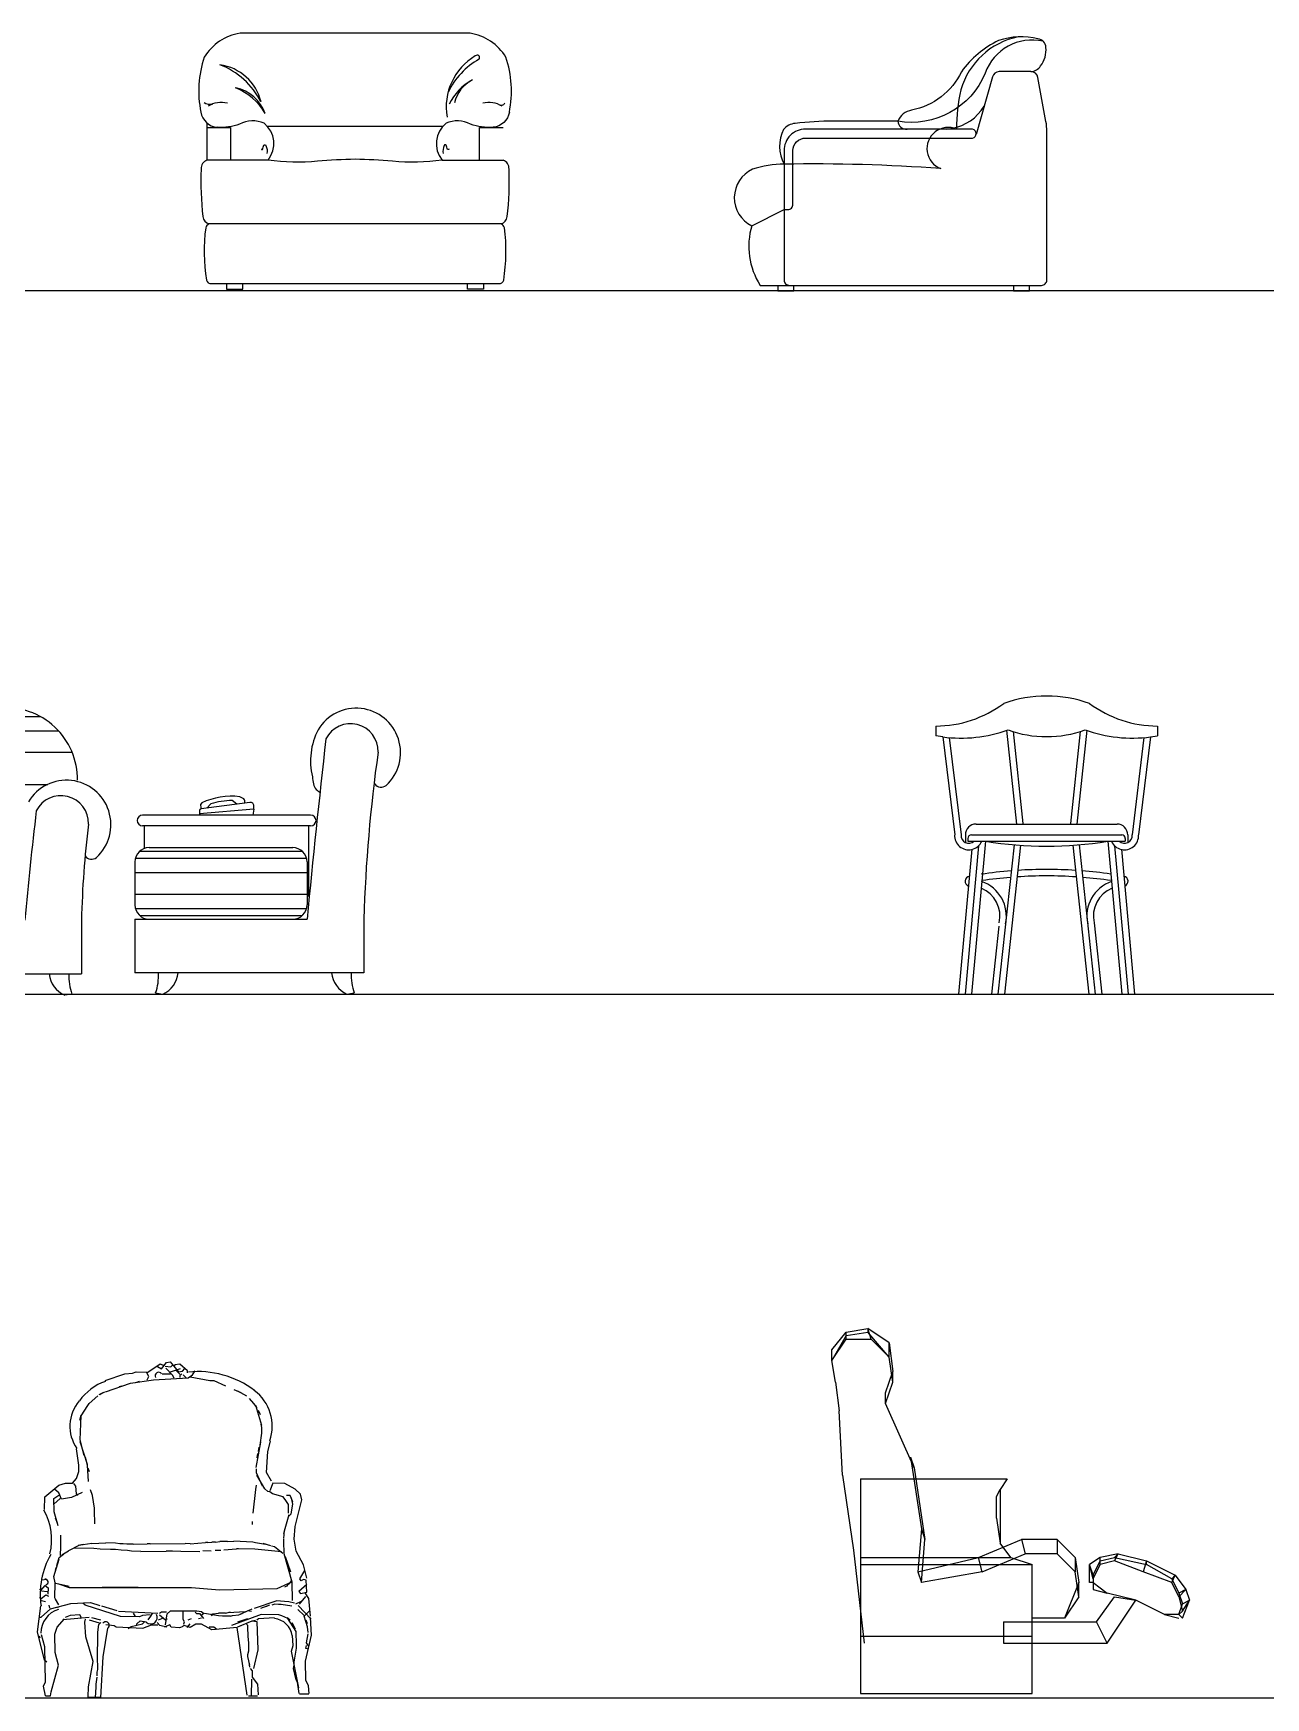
# Model space of a CAD drawing. Header units: inches. Extents: x 6 to 48.5, y 12.5 to 37.3.
# Drawn here: x 40.147 to 43.593, y 19.347 to 23.999 of the extents above; entities that cross this region are included whole.
import ezdxf

# ---------------------------------------------------------------- set-up
doc = ezdxf.new("R2010")
doc.units = ezdxf.units.IN
doc.header["$MEASUREMENT"] = 0
for name, color, linetype in [('02', 2, 'Continuous'), ('1', 1, 'Continuous'), ('4', 4, 'Continuous')]:
    doc.layers.add(name, color=color, linetype=linetype)

msp = doc.modelspace()

# ---------------------------------------------------------------- linework, layer by layer
at = {"layer": '02'}
for p, q in [((40.8011, 23.7399), (41.2932, 23.7399)), ((40.8039, 23.6449), (40.6331, 23.6449)), ((41.2905, 23.6449), (41.4612, 23.6449)), ((41.4559, 23.4662), (40.6384, 23.4662)), ((38.3982, 22.0899), (40.1689, 22.0899)), ((38.3498, 22.0499), (40.2173, 22.0499)), ((42.7087, 22.0305), (42.7417, 21.7587)), ((42.8688, 22.0517), (42.8964, 21.7887)), ((42.8874, 22.0472), (42.9143, 21.7906)), ((43.0742, 22.0472), (43.0473, 21.7906)), ((43.0928, 22.0517), (43.0652, 21.7887)), ((43.253, 22.0305), (43.2199, 21.7587)), ((38.3121, 21.9899), (40.255, 21.9899)), ((38.3792, 21.8999), (40.1879, 21.8999)), ((40.7641, 21.8303), (40.6119, 21.8177)), ((40.6119, 21.8266), (40.6119, 21.8177)), ((40.6183, 21.8482), (40.6151, 21.8436)), ((40.6151, 21.8436), (40.6159, 21.8341)), ((40.6159, 21.8341), (40.6185, 21.8318)), ((40.7533, 21.8494), (40.6165, 21.8316)), ((40.6436, 21.8451), (40.633, 21.8337)), ((40.7166, 21.8447), (40.7035, 21.8545)), ((40.7359, 21.8597), (40.7247, 21.8654)), ((40.7641, 21.8303), (40.761, 21.8137)), ((40.7641, 21.8303), (40.7641, 21.8395)), ((40.9229, 21.8137), (40.4529, 21.8137)), ((40.9229, 21.7837), (40.4529, 21.7837)), ((40.4579, 21.7211), (40.4579, 21.7837)), ((40.6119, 21.8177), (40.6148, 21.8137)), ((40.9179, 21.5865), (40.9179, 21.7837)), ((42.7838, 21.7887), (43.1778, 21.7887)), ((42.7908, 21.7282), (42.7527, 21.3137)), ((42.7538, 21.7587), (42.7538, 21.737)), ((42.7608, 21.7487), (42.7608, 21.7407)), ((42.7608, 21.7407), (43.2008, 21.7407)), ((42.7708, 21.7587), (43.1908, 21.7587)), ((42.81, 21.7407), (42.7708, 21.3137)), ((42.8898, 21.731), (42.8447, 21.3137)), ((42.9078, 21.7296), (42.8628, 21.3137)), ((43.0539, 21.7296), (43.0988, 21.3137)), ((43.0718, 21.731), (43.1169, 21.3137)), ((43.1516, 21.7407), (43.1908, 21.3137)), ((43.1709, 21.7282), (43.2089, 21.3137)), ((43.2008, 21.7487), (43.2008, 21.7407)), ((43.2078, 21.7587), (43.2078, 21.737)), ((40.4315, 21.6831), (40.4315, 21.5631)), ((40.4327, 21.6931), (40.9115, 21.6931)), ((40.445, 21.7131), (40.8992, 21.7131)), ((40.4715, 21.7231), (40.8728, 21.7231)), ((40.9128, 21.6831), (40.9128, 21.5631)), ((40.4315, 21.6531), (40.9128, 21.6531)), ((40.4315, 21.5931), (40.9128, 21.5931)), ((40.4327, 21.5531), (40.9115, 21.5531)), ((40.2821, 21.5199), (40.2821, 21.3699)), ((40.4315, 21.5231), (40.9128, 21.5231)), ((40.4315, 21.5231), (40.4315, 21.3731)), ((40.445, 21.5331), (40.8992, 21.5331)), ((41.0713, 21.5231), (41.0713, 21.3731)), ((42.8471, 21.5032), (42.8266, 21.3137)), ((43.1135, 21.5128), (43.135, 21.3137)), ((38.285, 21.3699), (40.2821, 21.3699)), ((41.0713, 21.3731), (40.4315, 21.3731)), ((40.2554, 21.3137), (40.2352, 21.3105)), ((40.4893, 21.3169), (40.5095, 21.3137)), ((41.0244, 21.3137), (41.0447, 21.3169))]:
    msp.add_line(p, q, dxfattribs=at)
for points in [[(42.9012, 23.9894, 0.277359), (42.7407, 23.8413, 0.052714), (42.7287, 23.7314, 1.017995), (42.6846, 23.6212, 0.021509), (42.2466, 23.6335, 1.088953)], [(42.9711, 23.9768, 0.384478), (42.8092, 23.8875, -0.35159), (42.5646, 23.7537)], [(42.1563, 23.4614), (42.2466, 23.5064), (42.2566, 23.5064, 0.414214), (42.2716, 23.5214), (42.2716, 23.6714, -0.414214), (42.3066, 23.7064), (42.7738, 23.7064, 0.816737), (42.7738, 23.7314)], [(40.7852, 23.676, 0.745241), (40.7886, 23.6747, 0.012071), (40.7921, 23.6864, -0.556252), (40.7978, 23.6858, -0.154861), (40.8008, 23.6631, -0.994314)], [(41.3092, 23.676, -0.745241), (41.3057, 23.6747, -0.012071), (41.3023, 23.6864, 0.556252), (41.2965, 23.6858, 0.154861), (41.2935, 23.6631, 0.994314)]]:
    msp.add_lwpolyline(points, format="xyb", dxfattribs=at)
for centre, radius, start, end in [((41.4686, 23.793), 0.1667, 120.7894, 189.6121), ((41.4955, 23.7439), 0.209, 119.029, 154.3347), ((41.3882, 23.9309), 0.00725, 323.8586, 133.1138), ((40.5942, 23.7128), 0.2121, 26.448, 69.3175), ((40.6497, 23.7742), 0.1385, 13.8414, 81.924), ((41.4431, 23.7391), 0.1463, 117.524, 155.0771), ((41.4171, 23.7847), 0.0939, 116.3083, 167.5085), ((40.6528, 23.694), 0.1641, 29.5502, 68.3837), ((40.692, 23.739), 0.1096, 19.1276, 78.8063), ((40.6419, 23.8329), 0.0322, 238.0151, 281.2618), ((40.6727, 23.7395), 0.0666, 74.928, 123.2156), ((41.4217, 23.7395), 0.0666, 56.7844, 105.072), ((41.4556, 23.8096), 0.0114, 237.5794, 331.9678), ((40.0703, 21.9135), 0.2008, 359.3134, 94.4475), ((41.0501, 21.9885), 0.1242, 312.3956, 148.9912), ((41.0343, 21.9924), 0.0772, 358.3271, 153.204), ((71.9034, 18.5399), 31.1338, 173.5688, 174.50167), ((41.1118, 21.9657), 0.1892, 152.7008, 193.6281), ((42.7415, 22.4178), 0.3887, 262.429, 289.7696), ((42.9808, 22.3521), 0.3189, 250.2394, 289.7606), ((43.2201, 22.4178), 0.3887, 250.2304, 277.571), ((45.5029, 21.3778), 4.4339, 172.0616, 178.1229), ((40.2403, 21.7872), 0.1242, 312.3956, 148.9912), ((40.2245, 21.7912), 0.0772, 358.3271, 153.204), ((41.1201, 21.9144), 0.0224, 216.2093, 307.9965), ((52.7437, 20.3509), 12.6741, 173.31647, 174.70793), ((40.6169, 21.8266), 0.005, 94.7219, 180), ((40.7035, 21.6582), 0.2083, 84.1464, 114.1553), ((40.7035, 21.6582), 0.1963, 90, 107.7653), ((40.7217, 21.8498), 0.0174, 352.7304, 35.041), ((40.7541, 21.8395), 0.01, 0, 94.7219), ((43.033, 21.4553), 2.7516, 173.0361, 178.656), ((40.4529, 21.7987), 0.015, 90, 270), ((40.9229, 21.7987), 0.015, 270, 90), ((42.7838, 21.7587), 0.03, 90, 180), ((43.1778, 21.7587), 0.03, 0, 90), ((42.7631, 21.7564), 0.0215, 173.8421, 313.1152), ((42.7708, 21.7487), 0.01, 90, 180), ((42.7631, 21.7564), 0.0395, 282.866, 336.5891), ((42.9808, 22.8098), 1.0827, 260.922, 279.078), ((43.1985, 21.7564), 0.0395, 203.4109, 256.3482), ((43.1985, 21.7564), 0.0215, 226.8848, 6.1579), ((43.1908, 21.7487), 0.01, 0, 90), ((40.3103, 21.7131), 0.0224, 216.2093, 307.9965), ((40.4715, 21.6831), 0.04, 90, 180), ((40.8728, 21.6831), 0.04, 0, 90), ((42.7675, 21.629), 0.0144, 100.2877, 249.2236), ((42.9808, 20.4063), 1.2556, 94.5172, 98.3651), ((42.9808, 20.4063), 1.2376, 94.6744, 98.3651), ((42.9808, 20.4063), 1.2376, 86.1729, 93.8271), ((42.9808, 20.4063), 1.2556, 86.3176, 93.6824), ((42.9808, 20.4063), 1.2556, 81.7929, 85.4828), ((42.9808, 20.4063), 1.2376, 81.6349, 85.3256), ((43.1942, 21.629), 0.0144, 290.7764, 79.7123), ((42.7664, 21.5317), 0.0839, 346.9518, 67.8973), ((42.7664, 21.5317), 0.1019, 347.5897, 71.282), ((43.1953, 21.5317), 0.1019, 108.718, 192.4103), ((43.1953, 21.5317), 0.0839, 112.1027, 193.0482), ((40.4715, 21.5631), 0.04, 180, 270), ((40.8728, 21.5631), 0.04, 270, 0), ((40.2637, 21.3764), 0.0718, 185.2098, 246.5578), ((40.3884, 21.3616), 0.1414, 176.6626, 199.8182), ((40.3562, 21.3648), 0.1414, 340.1818, 3.3374), ((40.4809, 21.3796), 0.0718, 293.4422, 354.7902), ((41.053, 21.3796), 0.0718, 185.2098, 246.5578), ((41.1777, 21.3648), 0.1414, 176.6626, 199.8182)]:
    msp.add_arc(centre, radius, start, end, dxfattribs=at)
msp.add_open_spline([(40.9279, 21.9211), (40.9293, 21.9076), (40.9312, 21.8893), (40.945, 21.8802), (40.9489, 21.8781)], degree=3, knots=[0, 0, 0, 0, 37.228976, 50.093485, 50.093485, 50.093485, 50.093485], dxfattribs=at)
at = {"layer": '1'}
for p, q in [((27.8075, 23.2806), (48.1337, 23.2806)), ((27.8075, 21.3137), (48.1337, 21.3137)), ((27.8075, 19.3468), (48.1337, 19.3468))]:
    msp.add_line(p, q, dxfattribs=at)
at = {"layer": '4'}
for p, q in [((40.7255, 23.9993), (40.7255, 23.9993)), ((42.6708, 22.0627), (42.6708, 22.0356)), ((43.2908, 22.0627), (43.2908, 22.0356)), ((42.6903, 22.0325), (42.6708, 22.0356)), ((42.6903, 22.0325), (42.7237, 21.7583)), ((43.2713, 22.0325), (43.238, 21.7583)), ((43.2713, 22.0325), (43.2908, 22.0356)), ((42.7718, 21.7187), (42.7346, 21.3137)), ((43.1898, 21.7187), (43.227, 21.3137)), ((42.7346, 21.3137), (42.7708, 21.3137)), ((42.8266, 21.3137), (42.8628, 21.3137)), ((43.0988, 21.3137), (43.135, 21.3137)), ((43.1908, 21.3137), (43.227, 21.3137)), ((42.4205, 20.369), (42.4805, 20.379)), ((42.4805, 20.379), (42.4805, 20.369)), ((42.5405, 20.339), (42.4805, 20.379)), ((42.4905, 20.349), (42.4805, 20.379)), ((42.3805, 20.319), (42.4205, 20.369)), ((42.4205, 20.359), (42.3805, 20.289)), ((42.3805, 20.289), (42.4205, 20.349)), ((42.4205, 20.359), (42.4805, 20.369)), ((42.4205, 20.349), (42.4205, 20.369)), ((42.4205, 20.359), (42.4205, 20.359)), ((42.4205, 20.349), (42.4905, 20.349)), ((42.4805, 20.369), (42.4805, 20.369)), ((42.5405, 20.299), (42.4805, 20.369)), ((42.4905, 20.349), (42.5405, 20.299)), ((42.5405, 20.299), (42.5405, 20.339)), ((42.5405, 20.339), (42.5505, 20.259)), ((40.5201, 20.2836), (40.5299, 20.2853)), ((40.5299, 20.2853), (40.553, 20.2574)), ((42.3805, 20.289), (42.3805, 20.319)), ((42.3905, 20.229), (42.3805, 20.289)), ((42.3805, 20.289), (42.3805, 20.289)), ((42.5505, 20.229), (42.5405, 20.299)), ((42.5405, 20.299), (42.5405, 20.299)), ((40.3481, 20.2335), (40.4035, 20.2522)), ((40.4035, 20.2522), (40.4252, 20.2538)), ((40.4252, 20.2538), (40.4351, 20.2575)), ((40.4351, 20.2575), (40.4645, 20.257)), ((40.4645, 20.255), (40.5023, 20.2799)), ((40.4702, 20.2451), (40.4645, 20.255)), ((40.4661, 20.2353), (40.4702, 20.2451)), ((40.4838, 20.235), (40.5803, 20.2412)), ((40.4943, 20.2722), (40.506, 20.2661)), ((40.5023, 20.2799), (40.5121, 20.2758)), ((40.506, 20.2661), (40.5201, 20.2836)), ((40.5077, 20.2523), (40.5313, 20.2519)), ((40.516, 20.2738), (40.5316, 20.2716)), ((40.5371, 20.2479), (40.5178, 20.2679)), ((40.5314, 20.2578), (40.5591, 20.2671)), ((40.5316, 20.2716), (40.5376, 20.2773)), ((40.5409, 20.2399), (40.5371, 20.2479)), ((40.5435, 20.2772), (40.5415, 20.2714)), ((40.5573, 20.279), (40.5435, 20.2772)), ((40.5569, 20.2515), (40.5472, 20.2615)), ((40.553, 20.2574), (40.5649, 20.2592)), ((40.5568, 20.2475), (40.5567, 20.2416)), ((40.5627, 20.2513), (40.5568, 20.2475)), ((40.5786, 20.2609), (40.5573, 20.279)), ((40.5649, 20.2592), (40.5709, 20.2669)), ((40.5744, 20.2413), (40.5666, 20.2493)), ((40.5785, 20.255), (40.5786, 20.2609)), ((40.5803, 20.2412), (40.5922, 20.2489)), ((40.6411, 20.2323), (40.5862, 20.2431)), ((40.5922, 20.2489), (40.6003, 20.2605)), ((42.5305, 20.199), (42.5505, 20.259)), ((42.5505, 20.229), (42.5505, 20.259)), ((40.3317, 20.1944), (40.3476, 20.202)), ((40.3337, 20.1944), (40.3417, 20.2002)), ((40.3496, 20.202), (40.4188, 20.2263)), ((40.3872, 20.2171), (40.3951, 20.2189)), ((40.4188, 20.2263), (40.4838, 20.235)), ((40.4345, 20.228), (40.4444, 20.2318)), ((40.6529, 20.2321), (40.6411, 20.2323)), ((40.686, 20.2177), (40.6529, 20.2321)), ((40.729, 20.1993), (40.7094, 20.2075)), ((40.7445, 20.1892), (40.7192, 20.2034)), ((42.3905, 20.229), (42.4005, 20.149)), ((42.5305, 20.169), (42.5505, 20.229)), ((42.5305, 20.169), (42.5305, 20.199)), ((42.5505, 20.229), (42.5505, 20.229)), ((40.2815, 20.1344), (40.2997, 20.1635)), ((40.2997, 20.1635), (40.3038, 20.1694)), ((40.3038, 20.1694), (40.3277, 20.1906)), ((40.7638, 20.1692), (40.7523, 20.1832)), ((40.7734, 20.1572), (40.7638, 20.1692)), ((40.7863, 20.1079), (40.7696, 20.1632)), ((40.7829, 20.1374), (40.7772, 20.1493)), ((42.4105, 19.969), (42.4005, 20.149)), ((42.6105, 19.989), (42.5305, 20.169)), ((42.5305, 20.169), (42.5305, 20.169)), ((40.2774, 20.1226), (40.2816, 20.1363)), ((40.2784, 20.0676), (40.2815, 20.1344)), ((40.7862, 20.102), (40.7844, 20.1118)), ((40.7861, 20.0941), (40.7862, 20.102)), ((40.2988, 19.9984), (40.2783, 20.0617)), ((40.2894, 20.0241), (40.2784, 20.0676)), ((40.7705, 19.9902), (40.7836, 20.0607)), ((40.7815, 20.0529), (40.786, 20.0862)), ((40.786, 20.0862), (40.7861, 20.0941)), ((40.8028, 20.0348), (40.8111, 20.0642)), ((40.2752, 19.9968), (40.2681, 20.0422)), ((40.2988, 19.9964), (40.2933, 20.0182)), ((40.773, 20.0177), (40.7751, 20.0294)), ((40.7772, 20.0353), (40.7794, 20.047)), ((40.7998, 19.9759), (40.8028, 20.0348)), ((42.6005, 20.019), (42.6305, 19.819)), ((42.6005, 20.019), (42.6105, 19.989)), ((40.2566, 19.9461), (40.2686, 19.9596)), ((40.2686, 19.9596), (40.2749, 19.9792)), ((40.2749, 19.9792), (40.2752, 19.9968)), ((40.3019, 19.9512), (40.2988, 19.9964)), ((40.3044, 19.9786), (40.3006, 19.9885)), ((40.7705, 19.9862), (40.7703, 19.9764)), ((40.7703, 19.9764), (40.7873, 19.9388)), ((40.795, 19.9308), (40.7721, 19.9685)), ((40.8131, 19.9521), (40.7998, 19.9759)), ((42.4105, 19.969), (42.4405, 19.759)), ((42.6105, 19.989), (42.6405, 19.789)), ((42.6105, 19.989), (42.6105, 19.989)), ((40.1793, 19.9081), (40.2192, 19.9408)), ((40.2048, 19.9037), (40.2187, 19.9133)), ((40.2188, 19.9192), (40.2072, 19.9292)), ((40.2263, 19.9014), (40.2188, 19.9192)), ((40.2192, 19.9408), (40.237, 19.9464)), ((40.237, 19.9464), (40.2566, 19.9461)), ((40.2837, 19.92), (40.254, 19.9068)), ((40.2663, 19.938), (40.2605, 19.946)), ((40.2679, 19.9164), (40.2663, 19.938)), ((40.2718, 19.9124), (40.2679, 19.9164)), ((40.313, 19.9116), (40.3074, 19.9275)), ((40.7624, 19.8625), (40.7695, 19.9292)), ((40.7695, 19.9292), (40.7716, 19.941)), ((40.8028, 19.9228), (40.795, 19.9308)), ((40.8087, 19.9227), (40.8028, 19.9228)), ((40.8169, 19.9461), (40.8087, 19.9246)), ((40.8164, 19.9166), (40.8087, 19.9227)), ((40.8458, 19.9082), (40.8164, 19.9166)), ((40.8504, 19.9455), (40.8169, 19.9461)), ((40.8796, 19.9293), (40.8504, 19.9455)), ((40.895, 19.9153), (40.8796, 19.9293)), ((40.8987, 19.8995), (40.895, 19.9153)), ((42.4605, 19.959), (42.4605, 19.359)), ((42.4605, 19.959), (42.4605, 19.959)), ((42.4605, 19.959), (42.8705, 19.959)), ((42.8405, 19.909), (42.8505, 19.929)), ((42.8705, 19.959), (42.8505, 19.929)), ((42.8505, 19.929), (42.8505, 19.929)), ((42.8505, 19.929), (42.8505, 19.779)), ((42.8705, 19.959), (42.8705, 19.959)), ((40.1787, 19.8727), (40.1793, 19.9081)), ((40.2045, 19.888), (40.2224, 19.9034)), ((40.2061, 19.8663), (40.2048, 19.9037)), ((40.2172, 19.8268), (40.2061, 19.8663)), ((40.254, 19.9068), (40.2263, 19.9014)), ((40.3183, 19.8762), (40.313, 19.9116)), ((40.3182, 19.8703), (40.3183, 19.8762)), ((40.3195, 19.8329), (40.3182, 19.8703)), ((40.8535, 19.8983), (40.8458, 19.9082)), ((40.8611, 19.8864), (40.8535, 19.8983)), ((40.8655, 19.9118), (40.8557, 19.912)), ((40.8607, 19.8628), (40.8611, 19.8864)), ((40.873, 19.894), (40.8655, 19.9118)), ((40.8685, 19.8607), (40.8729, 19.8881)), ((40.8729, 19.8881), (40.8693, 19.9059)), ((40.8797, 19.8251), (40.8987, 19.8995)), ((42.8405, 19.849), (42.8405, 19.909)), ((40.2153, 19.8347), (40.2097, 19.8486)), ((40.7599, 19.8311), (40.76, 19.839)), ((40.8479, 19.806), (40.8521, 19.8197)), ((40.8521, 19.8197), (40.8626, 19.8588)), ((40.8625, 19.8549), (40.8685, 19.8607)), ((40.8771, 19.7897), (40.8797, 19.8251)), ((42.8405, 19.849), (42.8505, 19.779)), ((40.224, 19.7697), (40.2245, 19.7952)), ((40.2245, 19.7952), (40.2246, 19.8011)), ((40.2732, 19.7728), (40.2871, 19.7764)), ((40.3107, 19.778), (40.2752, 19.7727)), ((40.3107, 19.778), (40.35, 19.7793)), ((40.3776, 19.7788), (40.35, 19.7793)), ((40.3893, 19.7766), (40.3776, 19.7788)), ((40.3991, 19.7765), (40.3893, 19.7766)), ((40.409, 19.7763), (40.3991, 19.7765)), ((40.4267, 19.776), (40.409, 19.7763)), ((40.4267, 19.776), (40.466, 19.7773)), ((40.4739, 19.7771), (40.466, 19.7773)), ((40.4739, 19.7771), (40.5722, 19.7774)), ((40.5859, 19.7771), (40.5722, 19.7774)), ((40.5859, 19.7771), (40.6292, 19.7803)), ((40.6351, 19.7802), (40.6292, 19.7803)), ((40.6351, 19.7802), (40.647, 19.782)), ((40.6568, 19.7818), (40.647, 19.782)), ((40.6568, 19.7818), (40.6686, 19.7835)), ((40.6902, 19.7832), (40.6686, 19.7835)), ((40.6902, 19.7832), (40.708, 19.7848)), ((40.761, 19.7819), (40.708, 19.7848)), ((40.7688, 19.7798), (40.761, 19.7819)), ((40.7963, 19.7754), (40.7688, 19.7798)), ((40.8119, 19.7712), (40.7904, 19.7775)), ((40.8475, 19.7844), (40.8476, 19.7902)), ((40.8489, 19.7489), (40.8475, 19.7844)), ((40.8477, 19.7922), (40.85, 19.8138)), ((40.8824, 19.7562), (40.8771, 19.7897)), ((42.6305, 19.819), (42.6205, 19.699)), ((42.6305, 19.819), (42.6405, 19.789)), ((42.6305, 19.669), (42.6405, 19.789)), ((42.6405, 19.789), (42.6405, 19.789)), ((42.7905, 19.739), (42.9105, 19.789)), ((42.8805, 19.739), (42.8505, 19.779)), ((43.0105, 19.789), (42.9105, 19.789)), ((42.9105, 19.789), (42.9205, 19.749)), ((43.0105, 19.789), (43.0105, 19.749)), ((43.0105, 19.789), (43.0605, 19.739)), ((40.2049, 19.6855), (40.2195, 19.7344)), ((40.2133, 19.7168), (40.2196, 19.7383)), ((40.2196, 19.7383), (40.2315, 19.7479)), ((40.2236, 19.7441), (40.224, 19.7697)), ((40.2276, 19.746), (40.2455, 19.7575)), ((40.2752, 19.7727), (40.2455, 19.7575)), ((40.3164, 19.7641), (40.2613, 19.7651)), ((40.334, 19.7619), (40.3164, 19.7641)), ((40.3635, 19.7613), (40.334, 19.7619)), ((40.3694, 19.7612), (40.3635, 19.7613)), ((40.3772, 19.7611), (40.3694, 19.7612)), ((40.3929, 19.7589), (40.3772, 19.7611)), ((40.4106, 19.7586), (40.3929, 19.7589)), ((40.4224, 19.7564), (40.4106, 19.7586)), ((40.4479, 19.7559), (40.4224, 19.7564)), ((40.4479, 19.7559), (40.5187, 19.7567)), ((40.5305, 19.7565), (40.5187, 19.7567)), ((40.5364, 19.7564), (40.5305, 19.7565)), ((40.56, 19.7559), (40.5364, 19.7564)), ((40.6131, 19.755), (40.56, 19.7559)), ((40.6445, 19.7564), (40.621, 19.7569)), ((40.6721, 19.7579), (40.6564, 19.7582)), ((40.68, 19.7598), (40.7154, 19.7631)), ((40.7213, 19.763), (40.7154, 19.7631)), ((40.7665, 19.7622), (40.7213, 19.763)), ((40.8411, 19.755), (40.7665, 19.7622)), ((40.8139, 19.7712), (40.8217, 19.7691)), ((40.8217, 19.7691), (40.845, 19.751)), ((40.8711, 19.6699), (40.8489, 19.7489)), ((40.8677, 19.6975), (40.8527, 19.741)), ((40.9034, 19.7185), (40.8824, 19.7562)), ((42.4405, 19.759), (42.4705, 19.499)), ((42.4605, 19.739), (42.8805, 19.739)), ((42.6205, 19.699), (42.7905, 19.739)), ((42.8005, 19.699), (42.7905, 19.739)), ((42.8005, 19.699), (42.9205, 19.749)), ((42.8805, 19.739), (42.9405, 19.719)), ((43.0105, 19.749), (42.9205, 19.749)), ((42.9205, 19.749), (42.9205, 19.749)), ((43.0105, 19.749), (43.0105, 19.749)), ((43.0605, 19.699), (43.0105, 19.749)), ((43.0605, 19.739), (43.0705, 19.669)), ((43.0605, 19.739), (43.0605, 19.699)), ((43.1305, 19.739), (43.1005, 19.719)), ((43.1105, 19.689), (43.1305, 19.729)), ((43.1805, 19.749), (43.1305, 19.739)), ((43.1305, 19.729), (43.1705, 19.739)), ((43.1305, 19.719), (43.1305, 19.739)), ((43.1705, 19.729), (43.1305, 19.719)), ((43.1305, 19.729), (43.1305, 19.729)), ((43.1705, 19.739), (43.1805, 19.749)), ((43.1705, 19.729), (43.1805, 19.749)), ((43.1705, 19.739), (43.2605, 19.719)), ((43.1705, 19.739), (43.1705, 19.739)), ((43.2505, 19.699), (43.1705, 19.729)), ((43.1705, 19.729), (43.1705, 19.729)), ((43.1805, 19.749), (43.2605, 19.729)), ((43.2605, 19.729), (43.2505, 19.699)), ((43.2605, 19.719), (43.2605, 19.729)), ((43.2605, 19.729), (43.3405, 19.689)), ((40.2085, 19.6677), (40.2049, 19.6855)), ((40.2091, 19.7031), (40.2112, 19.7109)), ((40.8929, 19.6794), (40.9071, 19.7027)), ((40.9126, 19.681), (40.9034, 19.7185)), ((42.4605, 19.719), (42.9405, 19.719)), ((42.6205, 19.699), (42.6305, 19.669)), ((42.8005, 19.699), (42.6305, 19.669)), ((42.8005, 19.699), (42.8005, 19.699)), ((42.9405, 19.719), (42.9405, 19.719)), ((42.9405, 19.359), (42.9405, 19.719)), ((43.0705, 19.629), (43.0605, 19.699)), ((43.0605, 19.699), (43.0605, 19.699)), ((43.1105, 19.689), (43.1005, 19.719)), ((43.1005, 19.669), (43.1005, 19.719)), ((43.1105, 19.679), (43.1005, 19.719)), ((43.1105, 19.679), (43.1305, 19.719)), ((43.1105, 19.689), (43.1105, 19.689)), ((43.1105, 19.689), (43.1105, 19.649)), ((43.1305, 19.719), (43.1305, 19.719)), ((43.3305, 19.669), (43.2505, 19.699)), ((43.2605, 19.719), (43.2605, 19.719)), ((43.3305, 19.679), (43.2605, 19.719)), ((43.3305, 19.669), (43.3405, 19.689)), ((43.3405, 19.689), (43.3305, 19.679)), ((43.3405, 19.689), (43.3705, 19.649)), ((40.165, 19.6508), (40.1688, 19.6468)), ((40.1684, 19.6232), (40.1824, 19.6347)), ((40.1688, 19.6468), (40.1808, 19.6603)), ((40.1864, 19.6425), (40.1707, 19.6448)), ((40.1713, 19.6762), (40.1851, 19.678)), ((40.1808, 19.6603), (40.1886, 19.6543)), ((40.1824, 19.6347), (40.1902, 19.6307)), ((40.1886, 19.6543), (40.1883, 19.6366)), ((40.2078, 19.6264), (40.2085, 19.6677)), ((40.2476, 19.6572), (40.2104, 19.6657)), ((40.34, 19.6556), (40.4403, 19.6558)), ((40.8512, 19.6565), (40.8591, 19.6603)), ((40.8552, 19.6584), (40.8652, 19.668)), ((40.8652, 19.668), (40.8692, 19.6739)), ((40.8722, 19.6188), (40.8711, 19.6699)), ((40.9123, 19.6633), (40.8903, 19.644)), ((40.8903, 19.644), (40.8941, 19.6381)), ((40.8967, 19.6734), (40.8929, 19.6794)), ((40.8941, 19.6381), (40.9119, 19.6417)), ((40.9027, 19.6772), (40.8967, 19.6734)), ((40.9105, 19.6751), (40.9027, 19.6772)), ((40.9175, 19.6239), (40.9079, 19.6398)), ((40.9119, 19.6417), (40.9105, 19.6751)), ((42.6305, 19.669), (42.6305, 19.669)), ((43.0705, 19.669), (43.0305, 19.569)), ((43.0705, 19.629), (43.0705, 19.669)), ((43.1105, 19.669), (43.1005, 19.669)), ((43.1105, 19.669), (43.1105, 19.669)), ((43.1105, 19.669), (43.1505, 19.639)), ((43.1105, 19.649), (43.1505, 19.639)), ((43.1105, 19.649), (43.1105, 19.649)), ((43.2305, 19.619), (43.1505, 19.639)), ((43.1505, 19.639), (43.1505, 19.639)), ((43.3305, 19.679), (43.3305, 19.679)), ((43.3305, 19.679), (43.3505, 19.639)), ((43.3305, 19.669), (43.3305, 19.669)), ((43.3505, 19.629), (43.3305, 19.669)), ((43.3705, 19.649), (43.3505, 19.629)), ((43.3705, 19.649), (43.3505, 19.639)), ((43.3505, 19.639), (43.3505, 19.639)), ((43.3505, 19.639), (43.3605, 19.609)), ((43.3705, 19.649), (43.3805, 19.619)), ((40.1589, 19.531), (40.1681, 19.6035)), ((40.1645, 19.6272), (40.1684, 19.6232)), ((40.1695, 19.5721), (40.1954, 19.5952)), ((40.182, 19.6151), (40.1703, 19.6173)), ((40.1935, 19.5972), (40.1917, 19.6051)), ((40.1954, 19.5952), (40.2527, 19.6099)), ((40.2135, 19.6145), (40.2078, 19.6264)), ((40.2192, 19.6066), (40.2097, 19.6225)), ((40.2171, 19.5968), (40.2152, 19.6008)), ((40.2527, 19.6099), (40.3078, 19.6129)), ((40.292, 19.6053), (40.2862, 19.6113)), ((40.3917, 19.5741), (40.292, 19.6053)), ((40.3078, 19.6129), (40.3332, 19.6046)), ((40.3821, 19.59), (40.3391, 19.6025)), ((40.496, 19.5821), (40.386, 19.5879)), ((40.5216, 19.5816), (40.5315, 19.5893)), ((40.5315, 19.5893), (40.6043, 19.59)), ((40.5665, 19.5651), (40.5669, 19.5887)), ((40.6043, 19.59), (40.618, 19.5878)), ((40.618, 19.5878), (40.6238, 19.5818)), ((40.6927, 19.5846), (40.7399, 19.5877)), ((40.726, 19.58), (40.7597, 19.5952)), ((40.7576, 19.5874), (40.7458, 19.5895)), ((40.7656, 19.597), (40.8269, 19.6176)), ((40.7833, 19.5967), (40.809, 19.6061)), ((40.7932, 19.6005), (40.8011, 19.6023)), ((40.8149, 19.606), (40.8209, 19.6079)), ((40.8327, 19.6077), (40.8209, 19.6079)), ((40.8623, 19.615), (40.8269, 19.6176)), ((40.8405, 19.6075), (40.8327, 19.6077)), ((40.8699, 19.6031), (40.8405, 19.6075)), ((40.8779, 19.6108), (40.8623, 19.615)), ((40.8818, 19.6088), (40.8977, 19.6164)), ((40.9049, 19.5769), (40.8875, 19.5929)), ((40.9244, 19.5667), (40.8877, 19.6047)), ((40.8917, 19.6086), (40.9097, 19.6299)), ((40.9048, 19.575), (40.9188, 19.5885)), ((40.9225, 19.5746), (40.9175, 19.6239)), ((43.0705, 19.629), (43.0305, 19.569)), ((43.0705, 19.629), (43.0705, 19.629)), ((43.1205, 19.559), (43.1705, 19.629)), ((43.1505, 19.499), (43.2305, 19.619)), ((43.1705, 19.629), (43.2305, 19.619)), ((43.3105, 19.579), (43.2305, 19.619)), ((43.2305, 19.619), (43.2305, 19.619)), ((43.3505, 19.629), (43.3505, 19.629)), ((43.3505, 19.629), (43.3605, 19.589)), ((43.3505, 19.579), (43.3605, 19.609)), ((43.3605, 19.589), (43.3505, 19.579)), ((43.3605, 19.589), (43.3805, 19.619)), ((43.3605, 19.609), (43.3805, 19.619)), ((43.3605, 19.569), (43.3805, 19.619)), ((43.3605, 19.609), (43.3605, 19.609)), ((40.1655, 19.5721), (40.1695, 19.5721)), ((40.208, 19.5242), (40.2142, 19.5438)), ((40.2142, 19.5438), (40.2343, 19.567)), ((40.2303, 19.5651), (40.3032, 19.5717)), ((40.2502, 19.5765), (40.2363, 19.5709)), ((40.2777, 19.578), (40.2502, 19.5765)), ((40.2775, 19.5682), (40.2815, 19.5721)), ((40.2815, 19.5721), (40.2777, 19.578)), ((40.2911, 19.5581), (40.2932, 19.566)), ((40.2943, 19.5168), (40.2911, 19.5581)), ((40.3324, 19.5555), (40.305, 19.5638)), ((40.3364, 19.5632), (40.311, 19.5696)), ((40.328, 19.53), (40.3303, 19.5516)), ((40.3303, 19.5516), (40.3363, 19.5573)), ((40.3425, 19.4609), (40.3557, 19.5413)), ((40.35, 19.5512), (40.3735, 19.5488)), ((40.3735, 19.5488), (40.3794, 19.5448)), ((40.3794, 19.5448), (40.454, 19.5415)), ((40.4447, 19.5732), (40.3917, 19.5741)), ((40.4127, 19.5403), (40.4207, 19.546)), ((40.4207, 19.546), (40.4523, 19.5534)), ((40.433, 19.5734), (40.4272, 19.5833)), ((40.4365, 19.5536), (40.4465, 19.5613)), ((40.4365, 19.5497), (40.4365, 19.5536)), ((40.4527, 19.5769), (40.4447, 19.5732)), ((40.4465, 19.5613), (40.4642, 19.559)), ((40.4523, 19.5534), (40.4583, 19.5592)), ((40.4743, 19.5785), (40.4527, 19.5769)), ((40.454, 19.5415), (40.4778, 19.5509)), ((40.4682, 19.5649), (40.4762, 19.5746)), ((40.4762, 19.5746), (40.4803, 19.5824)), ((40.4778, 19.5509), (40.4955, 19.5506)), ((40.5013, 19.5486), (40.4936, 19.5566)), ((40.4977, 19.5644), (40.5115, 19.57)), ((40.5059, 19.5858), (40.4999, 19.582)), ((40.4999, 19.5781), (40.5173, 19.564)), ((40.5209, 19.5443), (40.5013, 19.5486)), ((40.5197, 19.5856), (40.5059, 19.5858)), ((40.5289, 19.5501), (40.5131, 19.5444)), ((40.5171, 19.5503), (40.5216, 19.5816)), ((40.5173, 19.564), (40.5213, 19.5679)), ((40.5327, 19.5441), (40.5289, 19.5501)), ((40.5563, 19.5417), (40.5327, 19.5441)), ((40.5662, 19.5455), (40.5563, 19.5417)), ((40.5858, 19.5432), (40.5662, 19.5494)), ((40.5703, 19.5592), (40.5665, 19.5651)), ((40.5683, 19.5533), (40.5703, 19.5592)), ((40.5779, 19.5433), (40.5859, 19.553)), ((40.5803, 19.5649), (40.5902, 19.5686)), ((40.6017, 19.5527), (40.5858, 19.5432)), ((40.6003, 19.5862), (40.6042, 19.5822)), ((40.6174, 19.5524), (40.6017, 19.5527)), ((40.6042, 19.5822), (40.612, 19.582)), ((40.6098, 19.5683), (40.6177, 19.5701)), ((40.612, 19.582), (40.6236, 19.5681)), ((40.6238, 19.5818), (40.6158, 19.5761)), ((40.6466, 19.5362), (40.6174, 19.5524)), ((40.665, 19.5752), (40.6258, 19.5818)), ((40.6526, 19.544), (40.6389, 19.5442)), ((40.6434, 19.5795), (40.6494, 19.5814)), ((40.6473, 19.5755), (40.6434, 19.5795)), ((40.7175, 19.5428), (40.6466, 19.5362)), ((40.6494, 19.5814), (40.6651, 19.5831)), ((40.6604, 19.5379), (40.6526, 19.544)), ((40.6768, 19.575), (40.665, 19.5752)), ((40.6848, 19.5827), (40.6651, 19.5831)), ((40.6866, 19.5748), (40.6768, 19.575)), ((40.6848, 19.5827), (40.6986, 19.5864)), ((40.6925, 19.5747), (40.6866, 19.5748)), ((40.6984, 19.5746), (40.6925, 19.5747)), ((40.6984, 19.5746), (40.7043, 19.5765)), ((40.785, 19.579), (40.7019, 19.549)), ((40.7043, 19.5765), (40.722, 19.5781)), ((40.7457, 19.3536), (40.7175, 19.5428)), ((40.7195, 19.5448), (40.7591, 19.5618)), ((40.7197, 19.5585), (40.7474, 19.5679)), ((40.722, 19.5781), (40.7319, 19.5819)), ((40.7274, 19.5486), (40.7373, 19.5523)), ((40.7471, 19.5482), (40.7432, 19.5522)), ((40.7469, 19.5384), (40.7471, 19.5482)), ((40.7591, 19.5618), (40.769, 19.5636)), ((40.7591, 19.5618), (40.7728, 19.5596)), ((40.7728, 19.5596), (40.7754, 19.4809)), ((40.7769, 19.5674), (40.7729, 19.5635)), ((40.8222, 19.5705), (40.7769, 19.5674)), ((40.8341, 19.5782), (40.785, 19.579)), ((40.8419, 19.576), (40.8341, 19.5782)), ((40.8595, 19.5679), (40.8419, 19.576)), ((40.8653, 19.5638), (40.8576, 19.5699)), ((40.8825, 19.5321), (40.8595, 19.5679)), ((40.8806, 19.538), (40.8711, 19.5559)), ((40.9141, 19.5453), (40.9048, 19.575)), ((40.9143, 19.5532), (40.9105, 19.5631)), ((40.9158, 19.5295), (40.9141, 19.5453)), ((40.9255, 19.5215), (40.9225, 19.5707)), ((42.8605, 19.559), (42.8605, 19.499)), ((42.8605, 19.559), (43.1205, 19.559)), ((43.0305, 19.569), (42.9405, 19.569)), ((43.0305, 19.569), (43.0305, 19.569)), ((43.1505, 19.499), (43.1205, 19.559)), ((43.3105, 19.579), (43.3105, 19.579)), ((43.3105, 19.579), (43.3505, 19.569)), ((43.3505, 19.579), (43.3105, 19.579)), ((43.3505, 19.579), (43.3505, 19.579)), ((43.3505, 19.579), (43.3605, 19.569)), ((43.3505, 19.569), (43.3505, 19.569)), ((40.1792, 19.452), (40.1589, 19.531)), ((40.1665, 19.5131), (40.1646, 19.5191)), ((40.1798, 19.4893), (40.1706, 19.5229)), ((40.209, 19.4731), (40.208, 19.5242)), ((40.3148, 19.4476), (40.2943, 19.5168)), ((40.3268, 19.4631), (40.3278, 19.5162)), ((40.3278, 19.5162), (40.3279, 19.5241)), ((40.3279, 19.5241), (40.328, 19.53)), ((40.7486, 19.5246), (40.7469, 19.5384)), ((40.7485, 19.5187), (40.7486, 19.5246)), ((40.7502, 19.499), (40.7485, 19.5187)), ((40.7498, 19.4774), (40.7502, 19.499)), ((40.8739, 19.4929), (40.8724, 19.5205)), ((40.8838, 19.4947), (40.8825, 19.5321)), ((40.8836, 19.4849), (40.8838, 19.4947)), ((40.9085, 19.4491), (40.9255, 19.5215)), ((40.9114, 19.5001), (40.9158, 19.5256)), ((40.9172, 19.4922), (40.9114, 19.5001)), ((42.4605, 19.519), (42.9405, 19.519)), ((42.4705, 19.499), (42.4705, 19.499)), ((42.8605, 19.499), (43.1505, 19.499)), ((40.185, 19.446), (40.1792, 19.452)), ((40.182, 19.391), (40.1798, 19.4893)), ((40.2182, 19.4375), (40.209, 19.4731)), ((40.3017, 19.3771), (40.3148, 19.4476)), ((40.3281, 19.4258), (40.3268, 19.4631)), ((40.3366, 19.347), (40.3425, 19.4609)), ((40.7475, 19.4617), (40.7476, 19.4676)), ((40.753, 19.438), (40.7475, 19.4617)), ((40.7476, 19.4676), (40.7498, 19.4774)), ((40.7754, 19.4809), (40.7627, 19.428)), ((40.8697, 19.4773), (40.8739, 19.4929)), ((40.8895, 19.3747), (40.8697, 19.4773)), ((40.877, 19.4457), (40.8836, 19.4849)), ((40.9096, 19.396), (40.9085, 19.4491)), ((40.9092, 19.4844), (40.9113, 19.4923)), ((40.917, 19.4823), (40.9092, 19.4844)), ((40.1973, 19.3632), (40.2182, 19.4375)), ((40.3235, 19.3846), (40.3258, 19.4042)), ((40.3259, 19.4081), (40.326, 19.4179)), ((40.326, 19.4179), (40.3281, 19.4258)), ((40.7529, 19.4321), (40.7512, 19.4459)), ((40.7606, 19.4221), (40.7548, 19.4281)), ((40.7603, 19.4045), (40.7606, 19.4221)), ((40.7757, 19.3845), (40.7603, 19.4045)), ((40.8747, 19.428), (40.8769, 19.4378)), ((40.8821, 19.3964), (40.8747, 19.428)), ((40.8769, 19.4378), (40.877, 19.4457)), ((40.1759, 19.3793), (40.182, 19.391)), ((40.1814, 19.3517), (40.1759, 19.3793)), ((40.3012, 19.3496), (40.3017, 19.3771)), ((40.3209, 19.3472), (40.3234, 19.3767)), ((40.3234, 19.3767), (40.3235, 19.3846)), ((40.7574, 19.3514), (40.7582, 19.3986)), ((40.7771, 19.355), (40.7757, 19.3845)), ((40.8859, 19.3905), (40.8821, 19.3964)), ((40.8912, 19.3589), (40.8859, 19.3905)), ((40.9172, 19.3801), (40.9096, 19.396)), ((40.9187, 19.3584), (40.9172, 19.3801)), ((42.4605, 19.359), (42.4605, 19.359)), ((42.4605, 19.359), (42.9405, 19.359)), ((42.9405, 19.359), (42.9405, 19.359))]:
    msp.add_line(p, q, dxfattribs=at)
for points in [[(41.4785, 23.7789, 0.1307), (41.4689, 23.9325, 0.218767), (41.3688, 23.9993), (40.7255, 23.9993, 0.218767), (40.6254, 23.9325, 0.1307), (40.6159, 23.7789, 0.34169), (40.6612, 23.7367)], [(42.9665, 23.2947, 0.414214), (42.9815, 23.3097), (42.9815, 23.7256, 0.045244), (42.979, 23.7526), (42.9565, 23.8757, 0.362182), (42.9368, 23.8921, 0.224831), (42.9639, 23.9081, 0.194932), (42.979, 23.96, 0.357821), (42.9567, 23.9842, 0.143308), (42.8466, 23.9788, 0.127424), (42.7428, 23.8919, -0.237505), (42.6033, 23.7843, 0.247795), (42.5646, 23.7537), (42.3841, 23.7537, 0.033799), (42.2778, 23.7471, 0.218323), (42.2452, 23.7305, 0.242549), (42.2466, 23.6335, 0.077461), (42.1583, 23.6192, 0.63066), (42.1563, 23.4614, 0.215476), (42.1797, 23.2947), (42.9665, 23.2947)], [(42.9368, 23.8921), (42.8484, 23.8921, 0.336071), (42.8291, 23.8775), (42.7838, 23.7165)], [(41.4785, 23.7789, -0.34169), (41.4332, 23.7367, -0.114283), (41.3699, 23.7453, 0.236136), (41.3014, 23.7476, 0.414018), (41.2905, 23.6449, -0.061345), (41.1519, 23.6415, 0.014952), (41.0472, 23.6473, 0.014952), (40.9424, 23.6415, -0.061345), (40.8039, 23.6449, 0.414018), (40.7929, 23.7476, 0.236136), (40.7244, 23.7453, -0.114283), (40.6612, 23.7367, -0.15366)], [(42.7011, 23.7314, 0.012116), (42.7164, 23.7341, 0.216119), (42.8059, 23.7952)], [(40.6331, 23.7484), (40.6331, 23.6449, 0.319387), (40.6167, 23.6196, 0.039628), (40.6218, 23.4867, 0.282923), (40.6384, 23.4662, 0.207434), (40.6294, 23.4556, 0.071071), (40.6317, 23.3094, 0.361652), (40.6454, 23.2995), (41.449, 23.2995, 0.361652), (41.4627, 23.3094, 0.071071), (41.4649, 23.4556, 0.207434), (41.4559, 23.4662, 0.282923), (41.4725, 23.4867, 0.039628), (41.4776, 23.6196, 0.319387), (41.4612, 23.6449, -0.319387)], [(42.7738, 23.7314), (42.3066, 23.7314, 0.414214), (42.2466, 23.6714), (42.2466, 23.3097, 0.414214), (42.2616, 23.2947, 0.353402)], [(42.5646, 23.7537, 0.41887), (42.5911, 23.7314)]]:
    msp.add_lwpolyline(points, format="xyb", dxfattribs=at)
for points in [[(40.6331, 23.7362), (40.6989, 23.7362), (40.6989, 23.6449)], [(41.3954, 23.6449), (41.3954, 23.7362), (41.4612, 23.7362)], [(40.6879, 23.2995), (40.6879, 23.2841), (40.7329, 23.2841), (40.7329, 23.2995)], [(41.4065, 23.2995), (41.4065, 23.2841), (41.3615, 23.2841), (41.3615, 23.2995)], [(42.2288, 23.2947), (42.2288, 23.2793), (42.2738, 23.2793), (42.2738, 23.2947)], [(42.8881, 23.2947), (42.8881, 23.2793), (42.9331, 23.2793), (42.9331, 23.2947)], [(40.2183, 19.6649), (40.2479, 19.6552), (40.5894, 19.6552), (40.6683, 19.6485), (40.8292, 19.6517), (40.8718, 19.6714)], [(40.1811, 19.3516), (40.1951, 19.3516), (40.1973, 19.3633)], [(40.892, 19.3578), (40.9183, 19.3578)], [(40.2986, 19.348), (40.3348, 19.348)], [(40.7494, 19.3523), (40.7746, 19.3523)]]:
    msp.add_lwpolyline(points, dxfattribs=at)
for centre, radius, start, end in [((42.9808, 21.7951), 0.3517, 70.0483, 109.9517), ((42.6685, 22.3876), 0.3249, 270.4119, 306.2962), ((43.2931, 22.3876), 0.3249, 233.7038, 269.5881), ((42.7631, 21.7564), 0.0395, 177.2858, 282.5985), ((43.1985, 21.7564), 0.0395, 257.4015, 2.7142), ((40.4978, 20.2466), 0.00983, 29.9638, 209.9638), ((40.6074, 19.993), 0.2654, 53.3148, 95.7098), ((40.3949, 20.095), 0.1435, 108.6538, 145.5237), ((40.6919, 20.1056), 0.1238, 340.8473, 53.5667), ((40.3577, 20.1055), 0.1081, 139.0636, 215.2538), ((40.0337, 19.7887), 0.1651, 345.9544, 30.079), ((40.3869, 19.6371), 0.2202, 149.9454, 188.7133), ((40.181, 19.6702), 0.00786, 283.0362, 103.0362), ((40.2375, 19.5276), 0.0688, 106.4472, 180.6366), ((40.35, 19.5492), 0.00983, 305.8699, 142.1301), ((40.4762, 19.5706), 0.0177, 224, 29.9638), ((40.8153, 19.5116), 0.057, 8.7824, 83.2894)]:
    msp.add_arc(centre, radius, start, end, dxfattribs=at)

doc.saveas('drawing.dxf')
